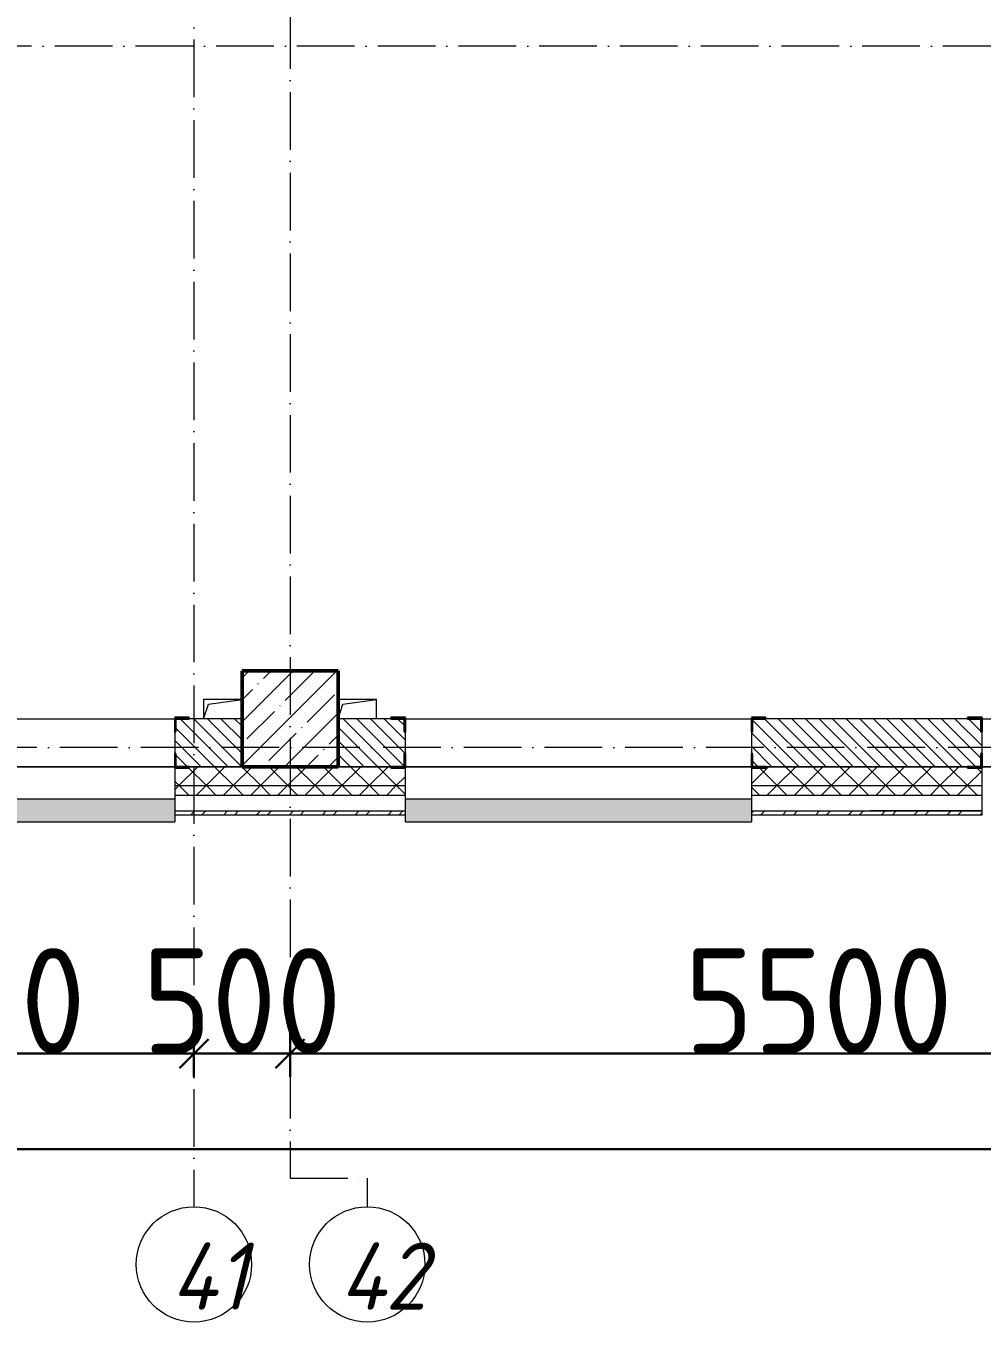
# Model space of a CAD drawing. Header units: millimetres. Extents: x 35697 to 388678, y -91946 to 171347.
# Drawn here: x 339897 to 344871, y -34572 to -27827 of the extents above; entities that cross this region are included whole.
import ezdxf

# ---------------------------------------------------------------- set-up
doc = ezdxf.new("R2010")
doc.units = ezdxf.units.MM
doc.linetypes.add('50_200_ШТРИХ_1Т_ш5_п1_п1_', pattern=[700, 500, -100, 0, -100])
for name, color, linetype, lineweight in [('A-____-____-DIMS', 7, 'Continuous', 9), ('A-GENM-____-MCUT', 7, 'Continuous', 25), ('A-GENM-____-OTLN', 7, 'Continuous', 9), ('A-GENM-____-OTLN-1', 7, 'Continuous', 25), ('A-GLAZ-____-OTLN', 7, 'Continuous', 9), ('A-WALL-____-MCUT', 7, 'Continuous', 13), ('A-WALL-____-MCUT-1', 7, 'Continuous', 9), ('A-WALL-____-OTLN', 7, 'Continuous', 9), ('A-WALL-____-PATT-1', 7, 'Continuous', 9), ('A-WALL-FNSH-MCUT-1', 7, 'Continuous', 9), ('S-COLS-____-MCUT', 7, 'Continuous', 50), ('S-COLS-____-OTLN', 7, 'Continuous', 9), ('S-GRID-____-IDEN', 7, 'Continuous', 9), ('S-GRID-____-OTLN-1', 7, '50_200_ШТРИХ_1Т_ш5_п1_п1_', 9), ('стяжа', 7, 'Continuous', 30)]:
    doc.layers.add(name, color=color, linetype=linetype, lineweight=lineweight)
doc.layers.add('A-GLAZ-____-OTLN-1', color=7, linetype='Continuous', lineweight=9, true_color=0xc0c0c0)
doc.styles.add('ISOCPEUR_I_9', font='isocpeui.ttf', dxfattribs={"width": 0.9, "height": 250})
doc.styles.add('СПДС', font='isocpeur.ttf', dxfattribs={"width": 0.9})
doc.dimstyles.new('ISO-2_5_0_9К_БОЛЬШОЙ_ОСИ', dxfattribs={"dimscale": 304.8, "dimtxt": 248.995294, "dimasz": 0.492126, "dimexe": 0.393701, "dimexo": 0, "dimgap": 0, "dimtad": 1, "dimdec": 0, "dimzin": 0, "dimdsep": 46, "dimtxsty": 'ISOCPEUR_I_9', "dimblk1": 'OBLIQUE', "dimblk2": 'OBLIQUE', "dimsah": 1, "dimcen": 0.09, "dimdle": 0.393701, "dimazin": 0, "dimtfac": 1, "dimtdec": 4, "dimtix": 1, "dimtmove": 0, "dimatfit": 3, "dimfxl": 1, "dimtvp": 1, "dimtolj": 1, "dimtzin": 0, "dimarcsym": 2})
pattern_1 = [(45, (283770.71, -86863.46), (-70.71068, 70.71068), []), (135, (283770.71, -86863.46), (-70.71068, -70.71068), [])]
pattern_2 = [(135, (283770.707, -86863.456), (-35.35534, -35.35534), [])]
pattern_3 = [(45, (283770.71, -86863.46), (-85.53659, 85.53659), []), (45, (283827.73, -86863.46), (-85.53659, 85.53659), [])]

# ---------------------------------------------------------------- blocks, each defined once
blk = doc.blocks.new('BSC_Колонна _Прямоугольная - 500х500-V62-АР1_План отверстий 3 этажа в осях 1-64_Ю-ЯЯ')
at = {"layer": 'S-COLS-____-OTLN'}
h = blk.add_hatch(dxfattribs=at)
h.set_pattern_fill('FP_70', color=256, style=0, pattern_type=2)
h.set_pattern_definition([(45, (-57500, -55431.04), (-114.04925, 114.04925), []), (45, (-57385.95, -55431.04), (-114.04925, 114.04925), [201.613, -40.323, 3.353, -36.97])])
h.paths.add_polyline_path([(-250, -250), (250, -250), (250, 250), (-250, 250), (-250, 177.9)], flags=0)
at = {"layer": 'S-COLS-____-MCUT'}
for p, q in [((250, 250), (-250, 250)), ((-250, 250), (-250, -250)), ((250, -250), (250, 250)), ((-250, -250), (250, -250))]:
    blk.add_line(p, q, dxfattribs=at)
blk = doc.blocks.new('Фахверк_СКБ_Уголок - 250_2700-27497298-АР1_План отверстий 3 этажа в осях 1-64_Ю-ЯЯ')
at = {"layer": 'A-GENM-____-MCUT'}
for p, q in [((200, 181), (125, 181)), ((125, 181), (125, 106)), ((131, 106), (131, 175)), ((131, 175), (200, 175)), ((200, 175), (200, 181)), ((125, 106), (131, 106)), ((131, -6), (125, -6)), ((125, -6), (125, -81)), ((131, -75), (131, -6)), ((125, -81), (200, -81)), ((200, -75), (131, -75)), ((200, -81), (200, -75))]:
    blk.add_line(p, q, dxfattribs=at)
blk = doc.blocks.new('AR_Отверстие прямоугольное _в плите_ - AR_Отверстие прямоугольное _в плите_-V178-АР1_План отверстий 3 этажа в осях 1-64_Ю-ЯЯ')
at = {"layer": 'A-GENM-____-OTLN'}
for p, q in [((100, 50), (-100, 50)), ((-100, -50), (-75, 25)), ((-75, 25), (100, 50)), ((100, -50), (100, 50))]:
    blk.add_line(p, q, dxfattribs=at)
blk = doc.blocks.new('AR_Отверстие прямоугольное _в плите_ - AR_Отверстие прямоугольное _в плите_-V185-АР1_План отверстий 3 этажа в осях 1-64_Ю-ЯЯ')
at = {"layer": 'A-GENM-____-OTLN'}
for p, q in [((100, 50), (-100, 50)), ((-100, 50), (-100, -50)), ((-100, -50), (-75, 25)), ((-75, 25), (100, 50))]:
    blk.add_line(p, q, dxfattribs=at)
blk = doc.blocks.new('Отлив_СКБ - Отлив витража_120_НВФ-31885687-АР1_План отверстий 3 этажа в осях 1-64_Ю-ЯЯ')
at = {"layer": 'A-GLAZ-____-OTLN-1'}
for points in [[(0, -2), (1800, -2), (1800, 0), (0, 0)], [(945, -120), (1800, -120), (1800, -2), (0, -2), (0, -120), (878.1, -120)]]:
    blk.add_hatch(color=256, dxfattribs=at).paths.add_polyline_path(points, flags=0)
at = {"layer": 'A-GLAZ-____-OTLN'}
for p, q in [((0, 0), (1800, 0)), ((1800, -2), (0, -2)), ((0, -120), (0, -83)), ((0, -120), (1800, -120)), ((1800, -83), (1800, -120))]:
    blk.add_line(p, q, dxfattribs=at)
blk = doc.blocks.new('Ось сетки - Круг_Ø6_00__ISO-2_5_0_9K_-25732049-АР1_План отверстий 3 этажа в осях 1-64_Ю-ЯЯ')
at = {"layer": 'S-GRID-____-IDEN'}
blk.add_circle((0, 0), 3, dxfattribs=at)
blk = doc.blocks.new('_Oblique')
at = {"color": 0, "linetype": 'ByBlock', "lineweight": -2}
blk.add_line((-0.5, -0.5), (0.5, 0.5), dxfattribs=at)
blk = doc.blocks.new('*D2172')
at = {"layer": 'A-____-____-DIMS', "color": 0, "lineweight": -2, "transparency": 16777216}
for p, q in [((338270.7, -33068.9), (338270.7, -33295)), ((340770.7, -33068.9), (340770.7, -33295)), ((338150.7, -33175), (340890.7, -33175))]:
    blk.add_line(p, q, dxfattribs=at)
at = {"layer": 'Defpoints', "color": 0, "transparency": 16777216}
for p in [(338270.7, -33068.9), (340770.7, -33068.9), (340770.7, -33175)]:
    blk.add_point(p, dxfattribs=at)
at = {"layer": 'A-____-____-DIMS', "color": 0, "lineweight": -2, "transparency": 16777216, "xscale": 150, "yscale": 150, "zscale": 150, "rotation": 180}
blk.add_blockref('_Oblique', (338270.7, -33175), dxfattribs=at)
at = {"layer": 'A-____-____-DIMS', "color": 0, "lineweight": -2, "transparency": 16777216, "xscale": 150, "yscale": 150, "zscale": 150}
blk.add_blockref('_Oblique', (340770.7, -33175), dxfattribs=at)
at = {"layer": 'A-____-____-DIMS', "color": 0, "transparency": 16777216, "insert": (339520.7, -32900.7), "char_height": 548.64, "attachment_point": 5, "style": 'СПДС'}
blk.add_mtext('\\A1;2500', dxfattribs=at)
blk = doc.blocks.new('*D2173')
at = {"layer": 'A-____-____-DIMS', "color": 0, "lineweight": -2, "transparency": 16777216}
for p, q in [((340770.7, -33068.9), (340770.7, -33295)), ((341270.7, -33068.9), (341270.7, -33295)), ((340770.7, -33175), (340620.7, -33175)), ((340770.7, -33175), (341270.7, -33175)), ((341270.7, -33175), (341420.7, -33175))]:
    blk.add_line(p, q, dxfattribs=at)
at = {"layer": 'Defpoints', "color": 0, "transparency": 16777216}
for p in [(340770.7, -33068.9), (341270.7, -33068.9), (341270.7, -33175)]:
    blk.add_point(p, dxfattribs=at)
at = {"layer": 'A-____-____-DIMS', "color": 0, "lineweight": -2, "transparency": 16777216, "xscale": 150, "yscale": 150, "zscale": 150}
blk.add_blockref('_Oblique', (340770.7, -33175), dxfattribs=at)
at = {"layer": 'A-____-____-DIMS', "color": 0, "lineweight": -2, "transparency": 16777216, "xscale": 150, "yscale": 150, "zscale": 150, "rotation": 180}
blk.add_blockref('_Oblique', (341270.7, -33175), dxfattribs=at)
at = {"layer": 'A-____-____-DIMS', "color": 0, "transparency": 16777216, "insert": (341020.7, -32900.7), "char_height": 548.64, "attachment_point": 5, "style": 'СПДС'}
blk.add_mtext('\\A1;500', dxfattribs=at)
blk = doc.blocks.new('*D2174')
at = {"layer": 'A-____-____-DIMS', "color": 0, "lineweight": -2, "transparency": 16777216}
for p, q in [((341270.7, -33068.9), (341270.7, -33295)), ((346770.7, -33068.9), (346770.7, -33295)), ((341150.7, -33175), (346890.7, -33175))]:
    blk.add_line(p, q, dxfattribs=at)
at = {"layer": 'Defpoints', "color": 0, "transparency": 16777216}
for p in [(341270.7, -33068.9), (346770.7, -33068.9), (346770.7, -33175)]:
    blk.add_point(p, dxfattribs=at)
at = {"layer": 'A-____-____-DIMS', "color": 0, "lineweight": -2, "transparency": 16777216, "xscale": 150, "yscale": 150, "zscale": 150, "rotation": 180}
blk.add_blockref('_Oblique', (341270.7, -33175), dxfattribs=at)
at = {"layer": 'A-____-____-DIMS', "color": 0, "lineweight": -2, "transparency": 16777216, "xscale": 150, "yscale": 150, "zscale": 150}
blk.add_blockref('_Oblique', (346770.7, -33175), dxfattribs=at)
at = {"layer": 'A-____-____-DIMS', "color": 0, "transparency": 16777216, "insert": (344020.7, -32900.7), "char_height": 548.64, "attachment_point": 5, "style": 'СПДС'}
blk.add_mtext('\\A1;5500', dxfattribs=at)
blk = doc.blocks.new('*D2179')
at = {"layer": 'A-____-____-DIMS', "color": 0, "lineweight": -2, "transparency": 16777216}
for p, q in [((281420.7, -33565.7), (281420.7, -33791.8)), ((354820.7, -33565.7), (354820.7, -33791.8)), ((281300.7, -33671.8), (354940.7, -33671.8))]:
    blk.add_line(p, q, dxfattribs=at)
at = {"layer": 'Defpoints', "color": 0, "transparency": 16777216}
for p in [(281420.7, -33565.7), (354820.7, -33565.7), (354820.7, -33671.8)]:
    blk.add_point(p, dxfattribs=at)
at = {"layer": 'A-____-____-DIMS', "color": 0, "lineweight": -2, "transparency": 16777216, "xscale": 150, "yscale": 150, "zscale": 150, "rotation": 180}
blk.add_blockref('_Oblique', (281420.7, -33671.8), dxfattribs=at)
at = {"layer": 'A-____-____-DIMS', "color": 0, "lineweight": -2, "transparency": 16777216, "xscale": 150, "yscale": 150, "zscale": 150}
blk.add_blockref('_Oblique', (354820.7, -33671.8), dxfattribs=at)
at = {"layer": 'A-____-____-DIMS', "color": 0, "transparency": 16777216, "insert": (318120.7, -33397.5), "char_height": 548.64, "attachment_point": 5, "style": 'СПДС'}
blk.add_mtext('\\A1;73400', dxfattribs=at)
blk = doc.blocks.new('3эт')
at = {"layer": 'S-GRID-____-OTLN-1', "color": 251, "ltscale": 0.6, "true_color": 0x636466}
for p, q in [((340770.7, 4029.4), (340770.7, -33971.9)), ((341270.7, 3756), (341270.7, -33823.9)), ((359250.7, -27932.4), (279101.9, -27932.4)), ((387845.1, -31582.4), (279101.9, -31582.4)), ((341270.7, -33823.9), (341672.4, -33823.9)), ((341672.4, -33823.9), (341672.4, -33971.9))]:
    blk.add_line(p, q, dxfattribs=at)
at = {"layer": 'S-GRID-____-IDEN', "xscale": 99.99999999999993, "yscale": 99.99999999999993, "zscale": 99.99999999999993, "rotation": 180}
for p in [(340770.7, -34271.9), (341672.4, -34271.9)]:
    blk.add_blockref('Ось сетки - Круг_Ø6_00__ISO-2_5_0_9K_-25732049-АР1_План отверстий 3 этажа в осях 1-64_Ю-ЯЯ', p, dxfattribs=at)
at = {"layer": 'S-GRID-____-IDEN', "char_height": 350, "attachment_point": 1, "style": 'ISOCPEUR_I_9'}
for s, insert, width in [('41', (340651.2, -34157.9), 367.975), ('42', (341529.1, -34157.9), 425.696)]:
    blk.add_mtext(s, dxfattribs=dict(at, insert=insert, width=width))
at = {"layer": 'A-____-____-DIMS'}
for base, p1, p2, override, picture, middle in [((340770.7, -33175), (338270.7, -33068.9), (340770.7, -33068.9), {"dimtxt": 1.8, "dimpost": '<>', "dimtxsty": 'СПДС', "dimfxl": 2500}, '*D2172', (339520.7, -32900.7)), ((341270.7, -33175), (340770.7, -33068.9), (341270.7, -33068.9), {"dimtxt": 1.8, "dimpost": '<>', "dimtxsty": 'СПДС', "dimfxl": 500}, '*D2173', (341020.7, -32900.7)), ((346770.7, -33175), (341270.7, -33068.9), (346770.7, -33068.9), {"dimtxt": 1.8, "dimpost": '<>', "dimtxsty": 'СПДС', "dimfxl": 5500}, '*D2174', (344020.7, -32900.7)), ((354820.7, -33671.8), (281420.7, -33565.7), (354820.7, -33565.7), {"dimtxt": 1.8, "dimpost": '<>', "dimtxsty": 'СПДС', "dimfxl": 73400}, '*D2179', (318120.7, -33397.5))]:
    dim = blk.add_linear_dim(base=base, p1=p1, p2=p2, dimstyle='ISO-2_5_0_9К_БОЛЬШОЙ_ОСИ', override=override, dxfattribs=at)
    dim.commit()
    dim.dimension.update_dxf_attribs({"geometry": picture, "text_midpoint": middle})

msp = doc.modelspace()

# ---------------------------------------------------------------- hatches: boundary and pattern name
at = {"layer": 'A-WALL-____-PATT-1'}
h = msp.add_hatch(dxfattribs=at)
h.set_pattern_fill('FP_9', color=256, style=0, pattern_type=2)
h.set_pattern_definition(pattern_2)
h.paths.add_polyline_path([(338520.7, -31682.4), (338864.7, -31682.4), (338864.7, -31613.4), (338870.7, -31613.4), (338870.7, -31501.4), (338864.7, -31501.4), (338864.7, -31432.4), (338520.7, -31432.4)], flags=0)
h.paths.add_polyline_path([(341020.7, -31682.4), (341020.7, -31432.4), (340676.7, -31432.4), (340676.7, -31501.4), (340670.7, -31501.4), (340670.7, -31613.4), (340676.7, -31613.4), (340676.7, -31682.4), (340745.7, -31682.4)], flags=0)
h = msp.add_hatch(dxfattribs=at)
h.set_pattern_fill('FP_9', color=256, style=0, pattern_type=2)
h.set_pattern_definition(pattern_2)
h.paths.add_polyline_path([(346676.7, -31682.4), (347020.7, -31682.4), (347020.7, -31432.4), (346676.7, -31432.4), (346676.7, -31501.4), (346670.7, -31501.4), (346670.7, -31613.4), (346676.7, -31613.4)], flags=0)
h.paths.add_polyline_path([(344795.7, -31682.4), (344864.7, -31682.4), (344864.7, -31613.4), (344870.7, -31613.4), (344870.7, -31501.4), (344864.7, -31501.4), (344864.7, -31432.4), (343676.7, -31432.4), (343676.7, -31501.4), (343670.7, -31501.4), (343670.7, -31613.4), (343676.7, -31613.4), (343676.7, -31682.4), (343850.5, -31682.4)], flags=0)
h.paths.add_polyline_path([(341864.7, -31682.4), (341864.7, -31613.4), (341870.7, -31613.4), (341870.7, -31501.4), (341864.7, -31501.4), (341864.7, -31432.4), (341520.7, -31432.4), (341520.7, -31682.4), (341795.7, -31682.4)], flags=0)
h = msp.add_hatch(dxfattribs=at)
h.set_pattern_fill('FP_4', color=256, style=0, pattern_type=2)
h.set_pattern_definition(pattern_1)
h.paths.add_polyline_path([(357990.2, -31782.4), (358070.7, -31782.4), (358070.7, -31682.4), (351720.7, -31682.4), (351720.7, -31782.4), (354455.3, -31782.4)], flags=0)
h.paths.add_polyline_path([(347385.4, -31782.4), (347770.7, -31782.4), (347770.7, -31688.4), (347695.7, -31688.4), (347695.7, -31682.4), (346745.7, -31682.4), (346745.7, -31688.4), (346670.7, -31688.4), (346670.7, -31782.4), (347020.7, -31782.4)], flags=0)
h.paths.add_polyline_path([(349152.9, -31782.4), (350720.7, -31782.4), (350720.7, -31682.4), (348845.7, -31682.4), (348845.7, -31688.4), (348770.7, -31688.4), (348770.7, -31782.4)], flags=0)
h.paths.add_polyline_path([(343745.7, -31782.4), (344870.7, -31782.4), (344870.7, -31688.4), (344795.7, -31688.4), (344795.7, -31682.4), (343745.7, -31682.4), (343745.7, -31688.4), (343670.7, -31688.4), (343670.7, -31782.4), (343676.7, -31782.4)], flags=0)
h.paths.add_polyline_path([(341870.7, -31782.4), (341870.7, -31688.4), (341795.7, -31688.4), (341795.7, -31682.4), (340745.7, -31682.4), (340745.7, -31688.4), (340670.7, -31688.4), (340670.7, -31782.4), (341199.3, -31782.4)], flags=0)
h.paths.add_polyline_path([(337745.7, -31782.4), (338870.7, -31782.4), (338870.7, -31688.4), (338795.7, -31688.4), (338795.7, -31682.4), (337745.7, -31682.4), (337745.7, -31688.4), (337670.7, -31688.4), (337670.7, -31782.4)], flags=0)
h.paths.add_polyline_path([(335795.7, -31782.4), (335870.7, -31782.4), (335870.7, -31688.4), (335795.7, -31688.4), (335795.7, -31682.4), (334745.7, -31682.4), (334745.7, -31688.4), (334670.7, -31688.4), (334670.7, -31782.4), (335013.1, -31782.4)], flags=0)
h.paths.add_polyline_path([(332020.7, -31782.4), (332870.7, -31782.4), (332870.7, -31688.4), (332795.7, -31688.4), (332795.7, -31682.4), (331745.7, -31682.4), (331745.7, -31688.4), (331670.7, -31688.4), (331670.7, -31782.4), (331745.7, -31782.4)], flags=0)
h.paths.add_polyline_path([(329710.8, -31782.4), (329870.7, -31782.4), (329870.7, -31688.4), (329795.7, -31688.4), (329795.7, -31682.4), (328195.7, -31682.4), (328195.7, -31688.4), (328120.7, -31688.4), (328120.7, -31782.4), (328827, -31782.4)], flags=0)
h.paths.add_polyline_path([(326175.8, -31782.4), (326320.7, -31782.4), (326320.7, -31688.4), (326245.7, -31688.4), (326245.7, -31682.4), (325195.7, -31682.4), (325195.7, -31688.4), (325120.7, -31688.4), (325120.7, -31782.4)], flags=0)
h.paths.add_polyline_path([(323320.7, -31782.4), (323320.7, -31688.4), (323245.7, -31688.4), (323245.7, -31682.4), (322195.7, -31682.4), (322195.7, -31688.4), (322120.7, -31688.4), (322120.7, -31782.4), (322640.9, -31782.4)], flags=0)
h.paths.add_polyline_path([(319989.7, -31782.4), (320320.7, -31782.4), (320320.7, -31688.4), (320245.7, -31688.4), (320245.7, -31682.4), (319195.7, -31682.4), (319195.7, -31688.4), (319120.7, -31688.4), (319120.7, -31782.4), (319547.8, -31782.4)], flags=0)
h.paths.add_polyline_path([(316195.7, -31782.4), (317320.7, -31782.4), (317320.7, -31688.4), (317245.7, -31688.4), (317245.7, -31682.4), (316195.7, -31682.4), (316195.7, -31688.4), (316120.7, -31688.4), (316120.7, -31782.4), (316126.7, -31782.4)], flags=0)
h.paths.add_polyline_path([(313120.7, -31782.4), (314320.7, -31782.4), (314320.7, -31688.4), (314245.7, -31688.4), (314245.7, -31682.4), (313195.7, -31682.4), (313195.7, -31688.4), (313120.7, -31688.4)], flags=0)
h.paths.add_polyline_path([(311320.7, -31782.4), (311320.7, -31688.4), (311245.7, -31688.4), (311245.7, -31682.4), (310195.7, -31682.4), (310195.7, -31688.4), (310120.7, -31688.4), (310120.7, -31782.4), (311152.4, -31782.4)], flags=0)
h.paths.add_polyline_path([(307195.7, -31782.4), (308320.7, -31782.4), (308320.7, -31688.4), (308245.7, -31688.4), (308245.7, -31682.4), (307195.7, -31682.4), (307195.7, -31688.4), (307120.7, -31688.4), (307120.7, -31782.4), (307126.7, -31782.4)], flags=0)
h.paths.add_polyline_path([(305320.7, -31782.4), (305320.7, -31688.4), (305245.7, -31688.4), (305245.7, -31682.4), (304195.7, -31682.4), (304195.7, -31688.4), (304120.7, -31688.4), (304120.7, -31782.4), (305245.7, -31782.4)], flags=0)
h.paths.add_polyline_path([(301970.7, -31782.4), (302320.7, -31782.4), (302320.7, -31688.4), (302245.7, -31688.4), (302245.7, -31682.4), (301195.7, -31682.4), (301195.7, -31688.4), (301120.7, -31688.4), (301120.7, -31782.4), (301470.7, -31782.4)], flags=0)
h.paths.add_polyline_path([(300120.7, -31782.4), (300120.7, -31688.4), (300045.7, -31688.4), (300045.7, -31682.4), (290320.7, -31682.4), (290320.7, -31782.4), (299663.9, -31782.4)], flags=0)
h.paths.add_polyline_path([(289320.7, -31782.4), (289320.7, -31682.4), (281320.7, -31682.4), (281320.7, -31782.4), (287291.6, -31782.4)], flags=0)
h = msp.add_hatch(dxfattribs=at)
h.set_pattern_fill('FP_4', color=256, style=0, pattern_type=2)
h.set_pattern_definition(pattern_1)
h.paths.add_polyline_path([(358070.7, -31832.4), (358070.7, -31782.4), (351720.7, -31782.4), (351720.7, -31832.4), (357990.2, -31832.4)], flags=0)
h.paths.add_polyline_path([(350720.7, -31832.4), (350720.7, -31782.4), (348770.7, -31782.4), (348770.7, -31832.4), (349152.9, -31832.4)], flags=0)
h.paths.add_polyline_path([(344870.7, -31832.4), (344870.7, -31782.4), (343670.7, -31782.4), (343670.7, -31832.4), (343850.5, -31832.4)], flags=0)
h.paths.add_polyline_path([(347385.4, -31832.4), (347770.7, -31832.4), (347770.7, -31782.4), (346670.7, -31782.4), (346670.7, -31832.4)], flags=0)
h.paths.add_polyline_path([(341199.3, -31832.4), (341870.7, -31832.4), (341870.7, -31782.4), (340670.7, -31782.4), (340670.7, -31832.4)], flags=0)
h.paths.add_polyline_path([(338870.7, -31832.4), (338870.7, -31782.4), (337670.7, -31782.4), (337670.7, -31832.4), (338548.1, -31832.4)], flags=0)
h.paths.add_polyline_path([(335870.7, -31832.4), (335870.7, -31782.4), (334670.7, -31782.4), (334670.7, -31832.4), (335013.1, -31832.4)], flags=0)
h.paths.add_polyline_path([(332870.7, -31832.4), (332870.7, -31782.4), (331670.7, -31782.4), (331670.7, -31832.4), (332361.9, -31832.4)], flags=0)
h.paths.add_polyline_path([(329870.7, -31832.4), (329870.7, -31782.4), (328120.7, -31782.4), (328120.7, -31832.4), (329710.8, -31832.4)], flags=0)
h.paths.add_polyline_path([(326320.7, -31832.4), (326320.7, -31782.4), (325120.7, -31782.4), (325120.7, -31832.4), (326175.8, -31832.4)], flags=0)
h.paths.add_polyline_path([(323320.7, -31832.4), (323320.7, -31782.4), (322120.7, -31782.4), (322120.7, -31832.4), (322640.9, -31832.4)], flags=0)
h.paths.add_polyline_path([(320320.7, -31832.4), (320320.7, -31782.4), (319120.7, -31782.4), (319120.7, -31832.4), (319989.7, -31832.4)], flags=0)
h.paths.add_polyline_path([(316120.7, -31832.4), (317320.7, -31832.4), (317320.7, -31782.4), (316120.7, -31782.4)], flags=0)
h.paths.add_polyline_path([(313803.6, -31832.4), (314320.7, -31832.4), (314320.7, -31782.4), (313120.7, -31782.4), (313120.7, -31832.4)], flags=0)
h.paths.add_polyline_path([(311152.4, -31832.4), (311320.7, -31832.4), (311320.7, -31782.4), (310120.7, -31782.4), (310120.7, -31832.4), (310268.6, -31832.4)], flags=0)
h.paths.add_polyline_path([(308320.7, -31832.4), (308320.7, -31782.4), (307120.7, -31782.4), (307120.7, -31832.4), (307617.4, -31832.4)], flags=0)
h.paths.add_polyline_path([(304966.3, -31832.4), (305320.7, -31832.4), (305320.7, -31782.4), (304120.7, -31782.4), (304120.7, -31832.4)], flags=0)
h.paths.add_polyline_path([(302315.1, -31832.4), (302320.7, -31832.4), (302320.7, -31782.4), (301120.7, -31782.4), (301120.7, -31832.4), (301431.3, -31832.4)], flags=0)
h.paths.add_polyline_path([(299663.9, -31832.4), (300120.7, -31832.4), (300120.7, -31782.4), (290320.7, -31782.4), (290320.7, -31832.4), (297896.4, -31832.4)], flags=0)
h.paths.add_polyline_path([(289320.7, -31832.4), (289320.7, -31782.4), (281220.7, -31782.4), (281220.7, -31832.4), (287291.6, -31832.4)], flags=0)
h = msp.add_hatch(dxfattribs=at)
h.set_pattern_fill('FP_6', color=256, style=0, pattern_type=2)
h.set_pattern_definition(pattern_3)
h.paths.add_polyline_path([(343850.5, -31932.4), (344290.7, -31932.4), (344290.7, -31912.4), (343670.7, -31912.4), (343670.7, -31932.4)], flags=0)
h.paths.add_polyline_path([(341870.7, -31932.4), (341870.7, -31912.4), (340670.7, -31912.4), (340670.7, -31932.4), (341199.3, -31932.4)], flags=0)
h.paths.add_polyline_path([(337670.7, -31932.4), (338870.7, -31932.4), (338870.7, -31912.4), (337670.7, -31912.4)], flags=0)
h.paths.add_polyline_path([(335870.7, -31932.4), (335870.7, -31912.4), (334670.7, -31912.4), (334670.7, -31932.4), (335013.1, -31932.4)], flags=0)
h.paths.add_polyline_path([(332361.9, -31932.4), (332870.7, -31932.4), (332870.7, -31912.4), (331670.7, -31912.4), (331670.7, -31932.4)], flags=0)
h.paths.add_polyline_path([(329870.7, -31932.4), (329870.7, -31912.4), (329005.7, -31912.4), (329005.7, -31932.4), (329710.8, -31932.4)], flags=0)
h = msp.add_hatch(dxfattribs=at)
h.set_pattern_fill('FP_6', color=256, style=0, pattern_type=2)
h.set_pattern_definition(pattern_3)
h.paths.add_polyline_path([(357970.7, -31932.4), (357970.7, -31912.4), (351720.7, -31912.4), (351720.7, -31932.4), (354455.3, -31932.4)], flags=0)
h.paths.add_polyline_path([(350720.7, -31932.4), (350720.7, -31912.4), (348770.7, -31912.4), (348770.7, -31932.4), (349152.9, -31932.4)], flags=0)
h.paths.add_polyline_path([(346670.7, -31932.4), (347770.7, -31932.4), (347770.7, -31912.4), (346670.7, -31912.4)], flags=0)
h.paths.add_polyline_path([(344290.7, -31932.4), (344870.7, -31932.4), (344870.7, -31912.4), (344290.7, -31912.4)], flags=0)

# ---------------------------------------------------------------- linework, layer by layer
at = {"layer": 'A-WALL-____-MCUT'}
for p, q in [((341020.7, -31432.4), (340745.7, -31432.4)), ((341795.7, -31432.4), (341520.7, -31432.4)), ((344795.7, -31432.4), (343745.7, -31432.4)), ((340670.7, -31501.4), (340670.7, -31613.4)), ((341870.7, -31613.4), (341870.7, -31501.4)), ((343670.7, -31501.4), (343670.7, -31613.4)), ((344870.7, -31613.4), (344870.7, -31501.4)), ((340670.7, -31688.4), (340670.7, -31912.4)), ((341870.7, -31912.4), (341870.7, -31688.4)), ((343670.7, -31688.4), (343670.7, -31912.4)), ((344870.7, -31912.4), (344870.7, -31688.4)), ((340670.7, -31912.4), (341870.7, -31912.4)), ((343670.7, -31912.4), (344870.7, -31912.4))]:
    msp.add_line(p, q, dxfattribs=at)
at = {"layer": 'A-WALL-____-MCUT-1'}
for p, q in [((341020.7, -31682.4), (340745.7, -31682.4)), ((340745.7, -31682.4), (341020.7, -31682.4)), ((341795.7, -31682.4), (341520.7, -31682.4)), ((341520.7, -31682.4), (341795.7, -31682.4)), ((344795.7, -31682.4), (343745.7, -31682.4)), ((343745.7, -31682.4), (344795.7, -31682.4)), ((341870.7, -31782.4), (340670.7, -31782.4)), ((341870.7, -31832.4), (340670.7, -31832.4)), ((344870.7, -31782.4), (343670.7, -31782.4)), ((344870.7, -31832.4), (343670.7, -31832.4))]:
    msp.add_line(p, q, dxfattribs=at)
at = {"layer": 'A-WALL-____-OTLN'}
for p, q in [((338870.7, -31432.4), (340670.7, -31432.4)), ((341870.7, -31432.4), (343670.7, -31432.4)), ((344870.7, -31432.4), (346670.7, -31432.4)), ((338870.7, -31682.4), (340670.7, -31682.4)), ((340670.7, -31682.4), (338870.7, -31682.4)), ((341870.7, -31682.4), (343670.7, -31682.4)), ((343670.7, -31682.4), (341870.7, -31682.4)), ((344870.7, -31682.4), (346670.7, -31682.4)), ((346670.7, -31682.4), (344870.7, -31682.4))]:
    msp.add_line(p, q, dxfattribs=at)
at = {"layer": 'A-WALL-FNSH-MCUT-1'}
for p, q in [((340670.7, -31912.4), (340670.7, -31932.4)), ((340670.7, -31932.4), (341870.7, -31932.4)), ((341870.7, -31932.4), (341870.7, -31912.4)), ((343670.7, -31912.4), (343670.7, -31932.4)), ((343670.7, -31932.4), (344290.7, -31932.4)), ((344870.7, -31912.4), (344290.7, -31912.4)), ((344290.7, -31932.4), (344870.7, -31932.4)), ((344870.7, -31932.4), (344870.7, -31912.4))]:
    msp.add_line(p, q, dxfattribs=at)

# ---------------------------------------------------------------- block references
at = {"layer": 'A-GENM-____-OTLN'}
for name, p in [('AR_Отверстие прямоугольное _в плите_ - AR_Отверстие прямоугольное _в плите_-V185-АР1_План отверстий 3 этажа в осях 1-64_Ю-ЯЯ', (340920.7, -31382.4)), ('AR_Отверстие прямоугольное _в плите_ - AR_Отверстие прямоугольное _в плите_-V178-АР1_План отверстий 3 этажа в осях 1-64_Ю-ЯЯ', (341620.7, -31382.4))]:
    msp.add_blockref(name, p, dxfattribs=at)
at = {"layer": 'A-GENM-____-OTLN-1'}
for p in [(340545.7, -31607.4), (343545.7, -31607.4)]:
    msp.add_blockref('Фахверк_СКБ_Уголок - 250_2700-27497298-АР1_План отверстий 3 этажа в осях 1-64_Ю-ЯЯ', p, dxfattribs=at)
at = {"layer": 'A-GENM-____-OTLN-1', "rotation": 180}
for p in [(341995.7, -31507.4), (344995.7, -31507.4)]:
    msp.add_blockref('Фахверк_СКБ_Уголок - 250_2700-27497298-АР1_План отверстий 3 этажа в осях 1-64_Ю-ЯЯ', p, dxfattribs=at)
at = {"layer": 'A-GLAZ-____-OTLN'}
for p in [(338870.7, -31849.4), (341870.7, -31849.4)]:
    msp.add_blockref('Отлив_СКБ - Отлив витража_120_НВФ-31885687-АР1_План отверстий 3 этажа в осях 1-64_Ю-ЯЯ', p, dxfattribs=at)
at = {"layer": 'S-COLS-____-OTLN'}
msp.add_blockref('BSC_Колонна _Прямоугольная - 500х500-V62-АР1_План отверстий 3 этажа в осях 1-64_Ю-ЯЯ', (341270.7, -31432.4), dxfattribs=at)
at = {"layer": 'стяжа'}
msp.add_blockref('3эт', (0, 0), dxfattribs=at)

doc.saveas('drawing.dxf')
